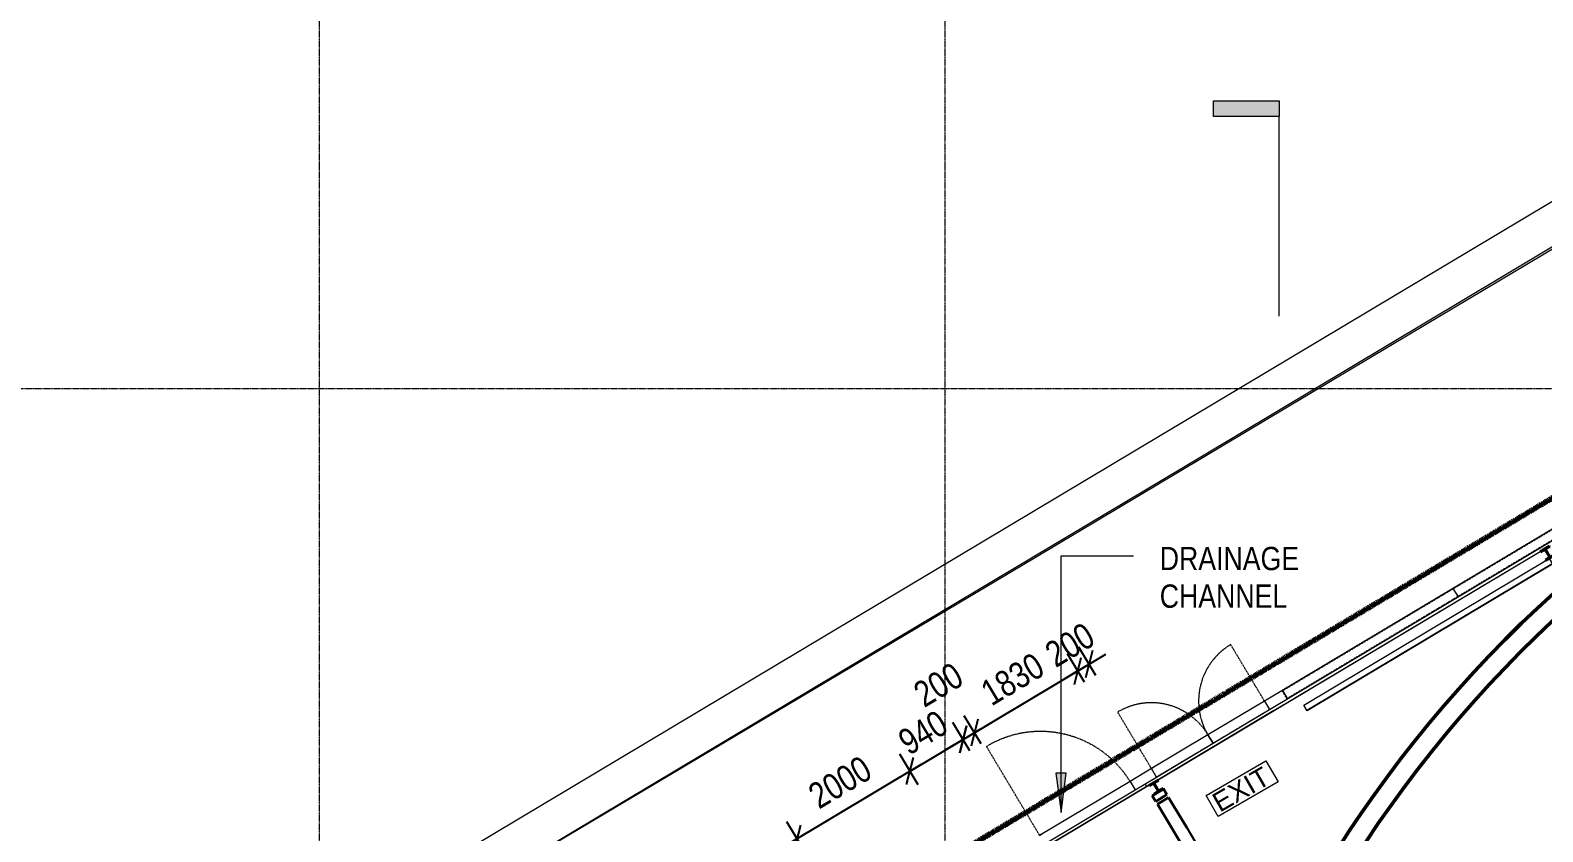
# Model space of a CAD drawing. Header units: millimetres. Extents: x -1578195 to 622687, y -255792 to 391308.
# Drawn here: x 22461 to 45441, y 178722 to 190900 of the extents above; entities that cross this region are included whole.
import ezdxf

# ---------------------------------------------------------------- set-up
doc = ezdxf.new("R2010")
doc.units = ezdxf.units.MM
for name, pattern in [('DASHED', [0.75, 0.5, -0.25]), ('Double dash', [24.5, 10, -3, 2, -3, 2, -4.5]), ('Double dash_2_', [42.8625, 15.875, -4.7625, 6.35, -4.7625, 6.35, -4.7625]), ('Grid Line', [21, 12, -3, 3, -3]), ('Long Dash', [13.5, 9, -4.5])]:
    doc.linetypes.add(name, pattern=pattern)
for name, color, linetype, lineweight in [('0-1', 7, 'Continuous', 5), ('0-3', 7, 'Double dash_2_', 50), ('A-ANNO-DIMS', 7, 'Continuous', 9), ('A-ANNO-NOTE', 7, 'Continuous', 5), ('A-DETL', 102, 'Continuous', 5), ('A-DETL-5', 102, 'Continuous', 25), ('A-DOOR', 7, 'Continuous', 5), ('A-DOOR-1', 7, 'Continuous', 9), ('A-DOOR-HDLN', 7, 'Long Dash', 5), ('A-FLOR', 7, 'Continuous', 18), ('A-GENM', 7, 'Continuous', 5), ('A-GLAZ-CURT-2', 7, 'Continuous', 9), ('A-WALL-3', 7, 'Continuous', 13), ('A-WALL-4', 7, 'Continuous', 35), ('A-WALL-7', 7, 'Continuous', 5), ('C-PROP-LINE', 7, 'Double dash', 70), ('C-PROP-LINE-1', 7, 'Double dash_2_', 50), ('Dims-M_ANCILLARYBUILDING1-F_dwg-1', 7, 'Continuous', 9), ('G-ANNO-TEXT', 7, 'Continuous', 5), ('I-WALL-5', 7, 'Continuous', 30), ('I-WALL-6', 7, 'Continuous', 18), ('OAP280_W', 210, 'Continuous', 50), ('S-COLS-8', 7, 'Continuous', 30), ('S-COLS-9', 7, 'Continuous', 5), ('S-GRID-1', 7, 'Grid Line', 5), ('S-STRS', 7, 'Continuous', 5), ('UNDERLINE', 10, 'Continuous', 35)]:
    doc.layers.add(name, color=color, linetype=linetype, lineweight=lineweight)
doc.layers.add('A-GBPc-201', color=201, linetype='DASHED')
doc.layers.add('A-WALL-PATT-1', color=7, linetype='Continuous', lineweight=9, true_color=0x009369)
doc.styles.add('Arial Narrow', font='ARIALN.TTF', dxfattribs={"height": 353.981763})
doc.styles.add('Arial_1', font='arial.ttf', dxfattribs={"height": 1.475299})
doc.styles.add('Arial_11', font='arial.ttf', dxfattribs={"width": 0.8, "height": 12.5})
doc.dimstyles.new('Diagonal_-_2_0mm_Arial', dxfattribs={"dimscale": 304.8, "dimtxt": 500, "dimasz": 0.984252, "dimexe": 0.984252, "dimexo": 0.984252, "dimgap": 0.656168, "dimtad": 1, "dimdec": 0, "dimrnd": 5, "dimzin": 0, "dimdsep": 46, "dimtxsty": 'Arial_11', "dimblk1": 'OBLIQUE', "dimblk2": 'OBLIQUE', "dimsah": 1, "dimcen": 0.09, "dimdle": 0.656168, "dimadec": 0, "dimazin": 0, "dimtfac": 1, "dimtdec": 4, "dimtix": 1, "dimtmove": 0, "dimatfit": 3, "dimfxl": 1, "dimtvp": 1, "dimtolj": 1, "dimtzin": 0, "dimarcsym": 2})

# ---------------------------------------------------------------- blocks, each defined once
blk = doc.blocks.new('Family - ___-1112717-B1_F PLAN _2 OF 2_')
at = {"layer": 'C-PROP-LINE'}
blk.add_line((56424, 190270), (27494, 172990), dxfattribs=at)
blk = doc.blocks.new('ARC_ANN_EXIT - ARC_ANN_EXIT-878429-B1_F PLAN _2 OF 2_')
at = {"layer": 'A-ANNO-NOTE'}
for p, q in [((-2.12, 0), (-2.12, 1.86)), ((-2.12, 1.86), (3.13, 1.86)), ((3.13, 1.86), (3.13, 0)), ((3.13, 0), (-2.12, 0))]:
    blk.add_line(p, q, dxfattribs=at)
at = {"layer": 'A-ANNO-NOTE', "insert": (0.41, 1.66), "char_height": 1.475, "width": 5.454, "attachment_point": 2, "line_spacing_factor": 0.938532, "style": 'Arial_1'}
blk.add_mtext('EXIT', dxfattribs=at)
blk = doc.blocks.new('DCW_15c - ARC_Single Steel Door-34850645-B1_F PLAN _2 OF 2_')
at = {"layer": 'A-DOOR'}
for p, q in [((-800, 150), (-750, 150)), ((-800, 0), (-750, 0))]:
    blk.add_line(p, q, dxfattribs=at)
at = {"layer": 'A-DOOR-1'}
for p, q in [((800, 150), (-800, 150)), ((-800, 0), (800, 0))]:
    blk.add_line(p, q, dxfattribs=at)
at = {"layer": 'A-DOOR-HDLN'}
for p, q in [((-800, 1724), (-750, 1724)), ((-800, 150), (-800, 1724))]:
    blk.add_line(p, q, dxfattribs=at)
blk.add_arc((-799, 126), 1599, 0.8721, 88.2428, dxfattribs=at)
blk = doc.blocks.new('DCW_16d - ARC_Steel_Dbl_Door-34802700-B1_F PLAN _2 OF 2_')
at = {"layer": 'A-DOOR'}
for p, q in [((-1000, 150), (-961, 150)), ((1000, 150), (961, 150))]:
    blk.add_line(p, q, dxfattribs=at)
at = {"layer": 'A-DOOR-1'}
for p, q in [((0, 150), (-1000, 150)), ((-1000, 0), (0, 0)), ((0, 0), (0, 150)), ((1000, 150), (0, 150)), ((0, 150), (0, 0)), ((0, 0), (1000, 0))]:
    blk.add_line(p, q, dxfattribs=at)
at = {"layer": 'A-DOOR-HDLN'}
for p, q in [((-1000, 150), (-1000, 1150)), ((1000, 150), (1000, 1150)), ((0, 0), (-1000, 0)), ((1000, 0), (0, 0))]:
    blk.add_line(p, q, dxfattribs=at)
for centre, start, end in [((-1000, 150), 0, 90), ((1000, 150), 90, 180)]:
    blk.add_arc(centre, 1000, start, end, dxfattribs=at)
blk = doc.blocks.new('UC-Universal Column-Column - 162x162x37UC-V55-B1_F PLAN _2 OF 2_')
at = {"layer": 'S-COLS-9'}
h = blk.add_hatch(dxfattribs=at)
h.set_pattern_fill('FP_11', color=256, style=0, pattern_type=2)
h.set_pattern_definition([(14.141, (-132912.4, -133706.9), (-173.7525, 689.6488), []), (14.141, (-132521.5, -133052.76), (-173.7525, 689.6488), [])])
h.paths.add_polyline_path([(-81, -81), (81, -81), (81, -69), (6, -67), (4, -62), (6, 67), (12, 70), (81, 70), (81, 81), (-81, 81), (-81, 70), (-6, 67), (-4, 62), (-6, -67), (-12, -69), (-81, -69), (-81, -75)], flags=0)
at = {"layer": 'S-COLS-8'}
for p, q in [((81, 81), (-81, 81)), ((-81, 81), (-81, 70)), ((-81, 70), (-12, 70)), ((-4, 62), (-4, -62)), ((4, -62), (4, 62)), ((12, 70), (81, 70)), ((81, 70), (81, 81)), ((-12, -69), (-81, -69)), ((-81, -69), (-81, -81)), ((-81, -81), (81, -81)), ((81, -69), (12, -69)), ((81, -81), (81, -69))]:
    blk.add_line(p, q, dxfattribs=at)
for centre, start, end in [((-12, 62), 0, 90), ((12, 62), 90, 180), ((-12, -62), 270, 0), ((12, -62), 180, 270)]:
    blk.add_arc(centre, 7.6, start, end, dxfattribs=at)
blk = doc.blocks.new('UC-Universal Column-Column - 162x162x37UC-V56-B1_F PLAN _2 OF 2_')
at = {"layer": 'S-COLS-9'}
h = blk.add_hatch(dxfattribs=at)
h.set_pattern_fill('FP_12', color=256, style=0, pattern_type=2)
h.set_pattern_definition([(14.141, (-125986.6, -133706.9), (-173.7525, 689.6488), []), (14.141, (-125595.8, -133052.76), (-173.7525, 689.6488), [])])
h.paths.add_polyline_path([(-81, -81), (81, -81), (81, -69), (6, -67), (4, -62), (6, 67), (12, 70), (81, 70), (81, 81), (-81, 81), (-81, 70), (-6, 67), (-4, 62), (-6, -67), (-12, -69), (-81, -69)], flags=0)
at = {"layer": 'S-COLS-8'}
for p, q in [((81, 81), (-81, 81)), ((-81, 81), (-81, 70)), ((-81, 70), (-12, 70)), ((-4, 62), (-4, -62)), ((4, -62), (4, 62)), ((12, 70), (81, 70)), ((81, 70), (81, 81)), ((-12, -69), (-81, -69)), ((-81, -69), (-81, -81)), ((-81, -81), (81, -81)), ((81, -69), (12, -69)), ((81, -81), (81, -69))]:
    blk.add_line(p, q, dxfattribs=at)
for centre, start, end in [((-12, 62), 0, 90), ((12, 62), 90, 180), ((-12, -62), 270, 0), ((12, -62), 180, 270)]:
    blk.add_arc(centre, 7.6, start, end, dxfattribs=at)
blk = doc.blocks.new('P01V-Louvre - P01V-Louvre-35719201-B1_F PLAN _2 OF 2_')
at = {"layer": 'A-GENM'}
for p, q in [((-2171, 100), (2171, 100)), ((-2171, 0), (-2171, 100)), ((-2171, 95), (2171, 95)), ((-2171, 5), (2171, 5)), ((2171, 0), (-2171, 0)), ((2171, 100), (2171, 0))]:
    blk.add_line(p, q, dxfattribs=at)
blk = doc.blocks.new('Family - ___-2785461-B1_F PLAN _2 OF 2_')
at = {"layer": 'C-PROP-LINE'}
blk.add_line((56581, 190357), (27564, 173018), dxfattribs=at)
blk = doc.blocks.new('Family - ___-36030423-B1_F PLAN _2 OF 2_')
at = {"layer": 'C-PROP-LINE'}
blk.add_line((56581, 190357), (27564, 173018), dxfattribs=at)
blk = doc.blocks.new('Family - ___-3197506-B1_F PLAN _2 OF 2_')
at = {"layer": 'C-PROP-LINE-1'}
blk.add_line((56581, 190357), (27564, 173018), dxfattribs=at)
blk = doc.blocks.new('Section - M_Section Tail - Filled-17576198-0510')
at = {"layer": 'Dims-M_ANCILLARYBUILDING1-F_dwg-1'}
blk.add_hatch(color=256, dxfattribs=at).paths.add_polyline_path([(0, 5), (0, 0), (-1.2, 0), (-1.2, 5)], flags=0)
for p, q in [((0, 5), (-1.2, 5)), ((-1.2, 5), (-1.2, 0)), ((0, 0), (0, 5)), ((-1.2, 0), (0, 0))]:
    blk.add_line(p, q, dxfattribs=at)
blk = doc.blocks.new('A$C2C6E4749')
at = {"layer": 'Dims-M_ANCILLARYBUILDING1-F_dwg-1'}
blk.add_line((-5915, 12101), (-5915, 15132), dxfattribs=at)
at = {"layer": 'Dims-M_ANCILLARYBUILDING1-F_dwg-1', "extrusion": (0, 0, -1), "xscale": 199.9999999999998, "yscale": 199.9999999999998, "zscale": 199.9999999999998, "rotation": 270}
blk.add_blockref('Section - M_Section Tail - Filled-17576198-0510', (5915, 15132), dxfattribs=at)
blk = doc.blocks.new('_Oblique')
at = {"color": 0, "linetype": 'ByBlock', "lineweight": -2}
blk.add_line((-0.5, -0.5), (0.5, 0.5), dxfattribs=at)
blk = doc.blocks.new('*D286')
at = {"layer": 'A-ANNO-DIMS', "color": 0, "lineweight": -2, "transparency": 16777216}
for p, q in [((38479, 180993), (38222, 181423)), ((38650, 181096), (38394, 181525)), ((38548, 181268), (38805, 181422)), ((38376, 181165), (38118, 181011)), ((38376, 181165), (38548, 181268))]:
    blk.add_line(p, q, dxfattribs=at)
at = {"layer": 'Defpoints', "color": 0, "transparency": 16777216}
for p in [(38548, 181268), (38632, 180736), (38804, 180839)]:
    blk.add_point(p, dxfattribs=at)
at = {"layer": 'A-ANNO-DIMS', "color": 0, "lineweight": -2, "transparency": 16777216, "xscale": 299.9999999999999, "yscale": 299.9999999999999, "zscale": 299.9999999999999}
for p, rotation in [((38376, 181165), 30.85897167006641), ((38548, 181268), 210.8589716700664)]:
    blk.add_blockref('_Oblique', p, dxfattribs=dict(at, rotation=rotation))
at = {"layer": 'A-ANNO-DIMS', "color": 0, "transparency": 16777216, "insert": (38256, 181561), "char_height": 12.5, "attachment_point": 5, "rotation": 30.859, "style": 'Arial_11'}
blk.add_mtext('\\A1;{\\H31.473x;200}', dxfattribs=at)
blk = doc.blocks.new('*D287')
at = {"layer": 'A-ANNO-DIMS', "color": 0, "lineweight": -2, "transparency": 16777216}
for p, q in [((38479, 180993), (38222, 181423)), ((36634, 180124), (38548, 181268)), ((36908, 180055), (36652, 180485))]:
    blk.add_line(p, q, dxfattribs=at)
at = {"layer": 'Defpoints', "color": 0, "transparency": 16777216}
for p in [(38376, 181165), (38632, 180736), (37062, 179798)]:
    blk.add_point(p, dxfattribs=at)
at = {"layer": 'A-ANNO-DIMS', "color": 0, "lineweight": -2, "transparency": 16777216, "xscale": 299.9999999999999, "yscale": 299.9999999999999, "zscale": 299.9999999999999}
for p, rotation in [((38376, 181165), 30.85897167006638), ((36806, 180227), 210.8589716700664)]:
    blk.add_blockref('_Oblique', p, dxfattribs=dict(at, rotation=rotation))
at = {"layer": 'A-ANNO-DIMS', "color": 0, "transparency": 16777216, "insert": (37385, 181040), "char_height": 12.5, "attachment_point": 5, "rotation": 30.859, "style": 'Arial_11'}
blk.add_mtext('\\A1;{\\H31.473x;1830}', dxfattribs=at)
blk = doc.blocks.new('*D288')
at = {"layer": 'A-ANNO-DIMS', "color": 0, "lineweight": -2, "transparency": 16777216}
for p, q in [((36908, 180055), (36652, 180485)), ((36737, 179953), (36480, 180382)), ((36634, 180124), (36806, 180227)), ((36806, 180227), (37063, 180381)), ((36634, 180124), (36377, 179971))]:
    blk.add_line(p, q, dxfattribs=at)
at = {"layer": 'Defpoints', "color": 0, "transparency": 16777216}
for p in [(36806, 180227), (37062, 179798), (36891, 179695)]:
    blk.add_point(p, dxfattribs=at)
at = {"layer": 'A-ANNO-DIMS', "color": 0, "lineweight": -2, "transparency": 16777216, "xscale": 299.9999999999999, "yscale": 299.9999999999999, "zscale": 299.9999999999999}
for p, rotation in [((36806, 180227), 210.8589716700736), ((36634, 180124), 30.85897167007368)]:
    blk.add_blockref('_Oblique', p, dxfattribs=dict(at, rotation=rotation))
at = {"layer": 'A-ANNO-DIMS', "color": 0, "transparency": 16777216, "insert": (36259, 180954), "char_height": 12.5, "attachment_point": 5, "rotation": 30.859, "style": 'Arial_11'}
blk.add_mtext('\\A1;{\\H31.473x;200}', dxfattribs=at)
blk = doc.blocks.new('*D283')
at = {"layer": 'A-ANNO-DIMS', "color": 0, "lineweight": -2, "transparency": 16777216}
for p, q in [((36737, 179953), (36480, 180382)), ((36634, 180124), (36892, 180278)), ((35828, 179643), (36634, 180124)), ((35952, 179435), (35674, 179900)), ((35828, 179643), (35570, 179489))]:
    blk.add_line(p, q, dxfattribs=at)
at = {"layer": 'Defpoints', "color": 0, "transparency": 16777216}
for p in [(36634, 180124), (36891, 179695), (36105, 179178)]:
    blk.add_point(p, dxfattribs=at)
at = {"layer": 'A-ANNO-DIMS', "color": 0, "lineweight": -2, "transparency": 16777216, "xscale": 299.9999999999999, "yscale": 299.9999999999999, "zscale": 299.9999999999999}
for p, rotation in [((36634, 180124), 210.8589716700736), ((35828, 179643), 30.85897167007368)]:
    blk.add_blockref('_Oblique', p, dxfattribs=dict(at, rotation=rotation))
at = {"layer": 'A-ANNO-DIMS', "color": 0, "transparency": 16777216, "insert": (36025, 180228), "char_height": 12.5, "attachment_point": 5, "rotation": 30.859, "style": 'Arial_11'}
blk.add_mtext('\\A1;{\\H31.473x;940}', dxfattribs=at)
blk = doc.blocks.new('*D284')
at = {"layer": 'A-ANNO-DIMS', "color": 0, "lineweight": -2, "transparency": 16777216}
for p, q in [((35999, 179745), (33939, 178514)), ((35952, 179435), (35674, 179900)), ((34235, 178409), (33957, 178874))]:
    blk.add_line(p, q, dxfattribs=at)
at = {"layer": 'Defpoints', "color": 0, "transparency": 16777216}
for p in [(36105, 179178), (34111, 178617), (34389, 178152)]:
    blk.add_point(p, dxfattribs=at)
at = {"layer": 'A-ANNO-DIMS', "color": 0, "lineweight": -2, "transparency": 16777216, "xscale": 299.9999999999999, "yscale": 299.9999999999999, "zscale": 299.9999999999999}
for p, rotation in [((35828, 179643), 30.85877583624612), ((34111, 178617), 210.8587758362461)]:
    blk.add_blockref('_Oblique', p, dxfattribs=dict(at, rotation=rotation))
at = {"layer": 'A-ANNO-DIMS', "color": 0, "transparency": 16777216, "insert": (34764, 179474), "char_height": 12.5, "attachment_point": 5, "rotation": 30.8588, "style": 'Arial_11'}
blk.add_mtext('\\A1;{\\H31.473x;2000}', dxfattribs=at)
blk = doc.blocks.new('TRA')
at = {"layer": 'A-FLOR', "flags": 128}
blk.add_lwpolyline([(-518486, 188017), (-519381, 187483), (-521398, 186280), (-527075, 182896), (-535025, 178165), (-535665, 177776), (-535926, 177616), (-537397, 176743), (-537513, 176675), (-537810, 176506), (-539728, 175455), (-540182, 175218), (-541679, 174464), (-541866, 174374), (-543661, 173534)], dxfattribs=at)

msp = doc.modelspace()

# ---------------------------------------------------------------- hatches: boundary and pattern name
at = {"layer": 'G-ANNO-TEXT'}
msp.add_hatch(color=256, dxfattribs=at).paths.add_polyline_path([(38122.6, 179013), (38201.6, 179613), (38043.6, 179613)], flags=0)

# ---------------------------------------------------------------- linework, layer by layer
at = {"layer": 'A-ANNO-DIMS'}
msp.add_line((23874.7, 175332), (75188.8, 205993.6), dxfattribs=at)
at = {"layer": 'A-DETL'}
msp.add_lwpolyline([(50179.5, 180492.4, 0.2416732), (43831.2, 168125.4), (43831.2, 162455.9)], format="xyb", dxfattribs=at)
at = {"layer": 'A-DETL-5'}
msp.add_line((40035.9, 178777.1), (40287.2, 178356.4), dxfattribs=at)
at = {"layer": 'A-FLOR'}
for p, q in [((40243.6, 184420.4), (48814.5, 189541.7)), ((35968.6, 181866.1), (40243.6, 184420.4)), ((28480.7, 177397.2), (35968.6, 181866.1)), ((41357, 180562.7), (39597.2, 179511.2)), ((39458.2, 179428.1), (37839.1, 178460.7))]:
    msp.add_line(p, q, dxfattribs=at)
at = {"layer": 'A-GBPc-201', "color": 0}
msp.add_lwpolyline([(75104.2, 203981.2), (75154.9, 203831.2), (56914.9, 189915.6), (41561.7, 180741), (41484.8, 180869.7), (56830.7, 190040), (75104.2, 203981.2)], dxfattribs=at)
at = {"layer": 'A-GLAZ-CURT-2', "color": 0}
for p, q in [((41289.4, 180578.3), (51538.9, 186702.5)), ((47923, 184716.7), (41212.5, 180707.1)), ((44077.2, 182418.8), (44154.2, 182290)), ((41484.8, 180869.7), (41561.7, 180741)), ((41212.5, 180707.1), (41289.4, 180578.3))]:
    msp.add_line(p, q, dxfattribs=at)
at = {"layer": 'A-GLAZ-CURT-2'}
for p, q in [((39495.6, 179681.2), (39170.2, 179486.8)), ((39170.2, 179486.8), (39247.2, 179358)), ((39247.2, 179358), (39572.6, 179552.4)), ((39572.6, 179552.4), (39495.6, 179681.2))]:
    msp.add_line(p, q, dxfattribs=at)
at = {"layer": 'A-WALL-3'}
for p, q in [((39597.2, 179511.2), (45403.5, 182980.5)), ((37839.1, 178460.7), (39458.2, 179428.1))]:
    msp.add_line(p, q, dxfattribs=at)
at = {"layer": 'A-WALL-4'}
for radius, start, end in [(19000, 113.14269, 179.99968), (18700, 122.41472, 179.9997)]:
    msp.add_arc((58351.3, 168257), radius, start, end, dxfattribs=at)
at = {"layer": 'A-WALL-7'}
for p, q in [((39513.8, 179261), (39685.4, 179363.6)), ((39554.8, 179192.3), (39726.5, 179294.9))]:
    msp.add_line(p, q, dxfattribs=at)
at = {"layer": 'G-ANNO-TEXT'}
for p, q in [((38122.6, 182912.7), (39222, 182912.7)), ((38122.6, 179013), (38122.6, 182912.7)), ((38201.6, 179613), (38043.6, 179613)), ((38043.6, 179613), (38122.6, 179013)), ((38122.6, 179013), (38201.6, 179613))]:
    msp.add_line(p, q, dxfattribs=at)
at = {"layer": 'I-WALL-5'}
for p, q in [((39680.3, 179372.1), (39508.6, 179269.6)), ((39508.6, 179269.6), (39559.9, 179183.7)), ((39559.9, 179183.7), (39731.6, 179286.3)), ((39731.6, 179286.3), (39680.3, 179372.1)), ((39757.3, 179243.4), (39585.6, 179140.8)), ((39585.6, 179140.8), (40062.1, 178343.2)), ((40035.9, 178777.1), (39757.3, 179243.4))]:
    msp.add_line(p, q, dxfattribs=at)
at = {"layer": 'I-WALL-6'}
msp.add_line((41357, 180562.7), (45403.4, 182980.5), dxfattribs=at)
at = {"layer": 'OAP280_W'}
for radius, start in [(19000, 113.14299), (18700, 113.01843)]:
    msp.add_arc((58354, 168257.1), radius, start, 180.00002, dxfattribs=at)
at = {"layer": 'S-GRID-1'}
for p, q in [((26851.5, 210672.6), (26851, 124617)), ((36354.3, 210672.6), (36353.9, 140117.7)), ((-10508, 185456.2), (128177.5, 185455.5))]:
    msp.add_line(p, q, dxfattribs=at)
at = {"layer": 'S-STRS'}
msp.add_line((39425.5, 179408.6), (39400.9, 179449.9), dxfattribs=at)

# ---------------------------------------------------------------- block references
at = {"layer": '0-1'}
for name, p, rotation in [('Family - ___-2785461-B1_F PLAN _2 OF 2_', (0, 0), 359.9997000009001), ('Family - ___-36030423-B1_F PLAN _2 OF 2_', (0, 0), 359.9997000009001), ('DCW_16d - ARC_Steel_Dbl_Door-34802700-B1_F PLAN _2 OF 2_', (40431, 180065.4), 30.85888317200738), ('DCW_15c - ARC_Single Steel Door-34850645-B1_F PLAN _2 OF 2_', (38560.4, 178947.7), 30.85888317200738), ('UC-Universal Column-Column - 162x162x37UC-V56-B1_F PLAN _2 OF 2_', (39569.2, 179400.2), 30.85897166989993)]:
    msp.add_blockref(name, p, dxfattribs=dict(at, rotation=rotation))
at = {"layer": '0-1', "color": 0}
for name, p, rotation in [('UC-Universal Column-Column - 162x162x37UC-V55-B1_F PLAN _2 OF 2_', (45514.5, 182952.6), 30.85897166989993), ('P01V-Louvre - P01V-Louvre-35719201-B1_F PLAN _2 OF 2_', (43674, 181758.5), 210.8589716699163)]:
    msp.add_blockref(name, p, dxfattribs=dict(at, rotation=rotation))
at = {"layer": '0-3', "rotation": 359.9997000009001}
msp.add_blockref('Family - ___-3197506-B1_F PLAN _2 OF 2_', (0, 0), dxfattribs=at)
at = {"layer": 'A-ANNO-NOTE', "xscale": 200, "yscale": 200, "zscale": 200, "rotation": 29.99999999999902}
msp.add_blockref('ARC_ANN_EXIT - ARC_ANN_EXIT-878429-B1_F PLAN _2 OF 2_', (40878.3, 179164.7), dxfattribs=at)
at = {"layer": 'A-WALL-PATT-1'}
msp.add_blockref('A$C2C6E4749', (47351.3, 174455.9), dxfattribs=at)
at = {"layer": 'C-PROP-LINE'}
msp.add_blockref('Family - ___-1112717-B1_F PLAN _2 OF 2_', (0, 0), dxfattribs=at)
at = {"layer": 'UNDERLINE'}
msp.add_blockref('TRA', (564819.1, 0), dxfattribs=at)

# ---------------------------------------------------------------- texts
at = {"layer": 'G-ANNO-TEXT', "insert": (39622, 183050.2), "char_height": 353.98, "width": 2531.42, "attachment_point": 1, "line_spacing_factor": 0.968573, "style": 'Arial Narrow'}
msp.add_mtext('DRAINAGE\\PCHANNEL', dxfattribs=at)

# ---------------------------------------------------------------- dimensions: what is measured, and where the dimension line sits
at = {"layer": 'A-ANNO-DIMS'}
for base, p1, p2, angle, picture, middle in [((38547.7, 181267.7), (38632.4, 180735.9), (38804.1, 180838.5), 30.85897, '*D286', (38256.2, 181560.6)), ((38376, 181165.2), (37062.3, 179797.8), (38632.4, 180735.9), 30.85897, '*D287', (37385.2, 181040.3)), ((36634.2, 180124.4), (36105.4, 179177.8), (36890.6, 179695.2), 30.85897, '*D283', (36025.3, 180227.6)), ((34110.9, 178616.7), (36105.4, 179177.8), (34388.6, 178152), 210.85878, '*D284', (34763.7, 179473.7))]:
    dim = msp.add_linear_dim(base=base, p1=p1, p2=p2, angle=angle, text='{\\H31.473x;<>}', dimstyle='Diagonal_-_2_0mm_Arial', override={"dimpost": '<>', "dimtmove": 1, "dimarcsym": 2}, dxfattribs=at)
    dim.commit()
    dim.dimension.update_dxf_attribs({"geometry": picture, "text_midpoint": middle})
dim = msp.add_linear_dim(base=(36805.8, 180227), p1=(36890.6, 179695.2), p2=(37062.3, 179797.8), angle=30.85897, text='{\\H31.473x;<>}', dimstyle='Diagonal_-_2_0mm_Arial', override={"dimpost": '<>', "dimtmove": 1}, dxfattribs=at)
dim.commit()
dim.dimension.update_dxf_attribs({"geometry": '*D288', "text_midpoint": (36464.9, 180609.4), "dimtype": 160})

doc.saveas('drawing.dxf')
